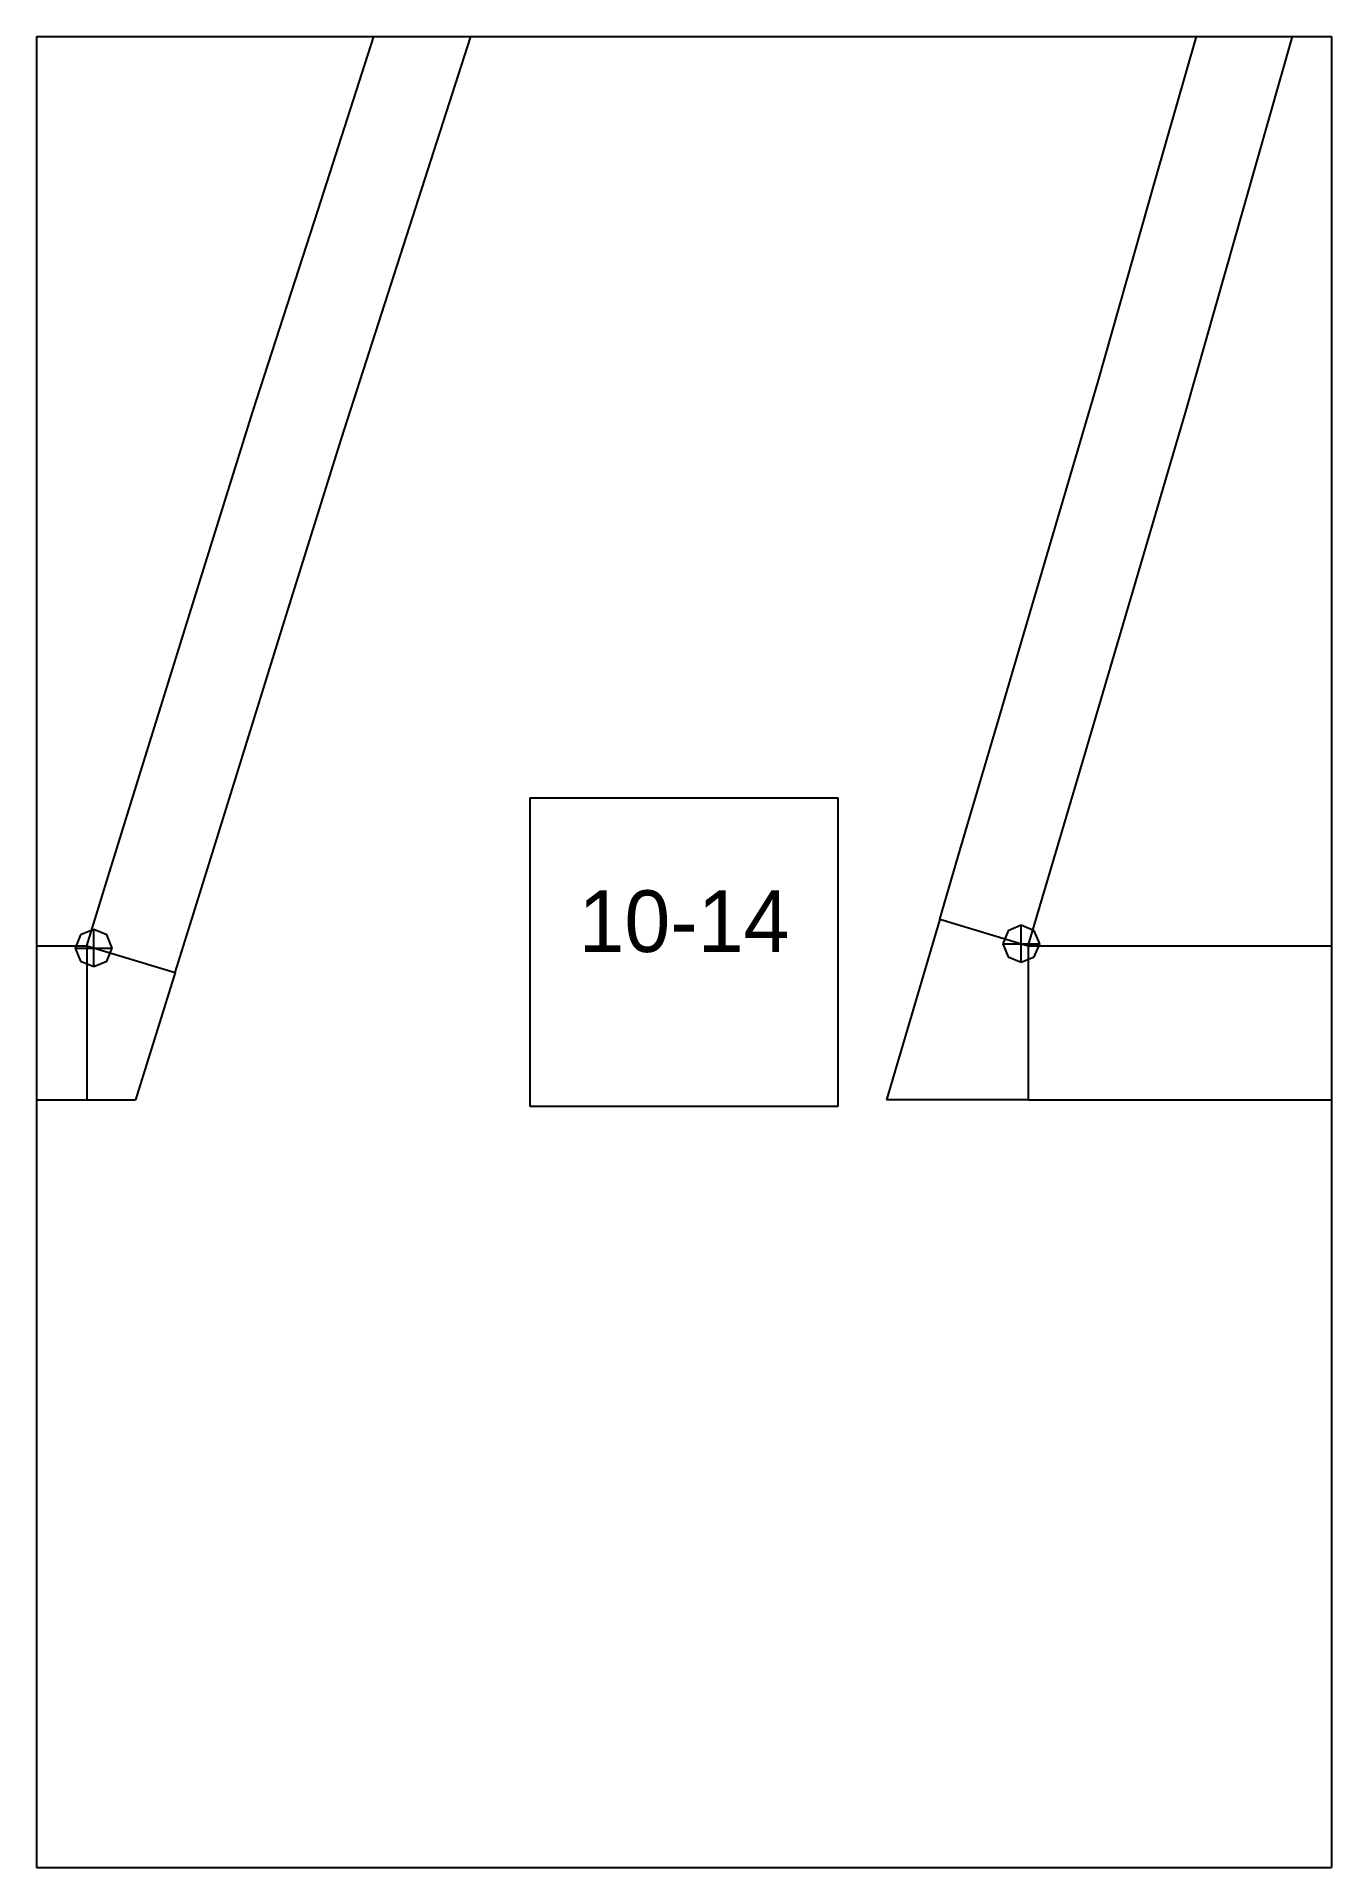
# Paper-space layout 'Plan 10-14' of a CAD drawing. Header units: metres, sheet in millimetres. Extents: x 0 to 210, y 0 to 297.
# The model-space entities are those that its viewports show. They can reach past a viewport. Long polylines and large blocks are cut down to what shows.
import ezdxf
from ezdxf.enums import TextEntityAlignment as Align

# ---------------------------------------------------------------- set-up
doc = ezdxf.new("R2010")
doc.units = ezdxf.units.M
for name, color, linetype in [('default', 7, 'Continuous'), ('TEXTLAYER', 7, 'Continuous'), ('VIEWPORTS', 7, 'Continuous')]:
    doc.layers.add(name, color=color, linetype=linetype)

msp = doc.modelspace()

# ---------------------------------------------------------------- linework, layer by layer
at = {"color": 9}
for p, q in [((2730, -2376), (2730, -2673)), ((2730, -2376), (2730, -2673)), ((2940, -2376), (2940, -2673)), ((2940, -2376), (2940, -2673)), ((2520, -2673), (2730, -2673)), ((2520, -2673), (2730, -2673)), ((2730, -2673), (2940, -2673)), ((2730, -2673), (2730, -2970)), ((2730, -2673), (2940, -2673)), ((2730, -2673), (2730, -2970)), ((2940, -2673), (3150, -2673)), ((2940, -2673), (2940, -2970)), ((2940, -2673), (3150, -2673)), ((2940, -2673), (2940, -2970)), ((2810, -2796.5), (2860, -2796.5)), ((2810, -2796.5), (2810, -2846.5)), ((2860, -2846.5), (2860, -2796.5)), ((2810, -2846.5), (2860, -2846.5)), ((2520, -2970), (2730, -2970)), ((2730, -2970), (2940, -2970)), ((2940, -2970), (3150, -2970))]:
    msp.add_line(p, q, dxfattribs=at)
at = {"layer": 'default', "color": 7, "linetype": 'Continuous'}
for p, q in [((2911.55, -2695.99), (2921.74, -2660.24)), ((2775.64, -2701.08), (2787.04, -2665.71)), ((2925.9, -2700.34), (2936.09, -2664.6)), ((2789.99, -2705.43), (2801.4, -2670.06)), ((2902.12, -2729.09), (2911.55, -2695.99)), ((2765.08, -2733.84), (2775.64, -2701.08)), ((2916.48, -2733.44), (2925.9, -2700.34)), ((2779.43, -2738.18), (2789.99, -2705.43)), ((2893.37, -2758.87), (2902.12, -2729.09)), ((2755.84, -2763.46), (2765.08, -2733.84)), ((2907.73, -2763.21), (2916.48, -2733.44)), ((2770.19, -2767.8), (2779.43, -2738.18)), ((2885.79, -2784.57), (2893.37, -2758.87)), ((2747.89, -2789.05), (2755.84, -2763.46)), ((2900.15, -2788.91), (2907.73, -2763.21)), ((2762.24, -2793.39), (2770.19, -2767.8)), ((2879.81, -2804.85), (2885.79, -2784.57)), ((2741.62, -2809.24), (2747.89, -2789.05)), ((2894.17, -2809.19), (2900.15, -2788.91)), ((2755.97, -2813.59), (2762.24, -2793.39)), ((2876.48, -2816.17), (2879.81, -2804.85)), ((2738.12, -2820.5), (2741.62, -2809.24)), ((2890.84, -2820.5), (2894.17, -2809.19)), ((2752.48, -2824.85), (2755.97, -2813.59)), ((2739.27, -2817.86), (2737.14, -2818.74)), ((2741.39, -2818.74), (2739.27, -2817.86)), ((2739.27, -2823.86), (2739.27, -2817.86)), ((2876.48, -2816.17), (2867.83, -2845.5)), ((2876.48, -2816.17), (2890.84, -2820.5)), ((2887.56, -2818.04), (2886.69, -2820.16)), ((2889.69, -2817.16), (2887.56, -2818.04)), ((2891.81, -2818.04), (2889.69, -2817.16)), ((2889.69, -2823.16), (2889.69, -2817.16)), ((2892.69, -2820.16), (2891.81, -2818.04)), ((2446.72, -2820.5), (2738.12, -2820.5)), ((2737.14, -2818.74), (2736.27, -2820.86)), ((2736.27, -2820.86), (2737.14, -2822.98)), ((2736.27, -2820.86), (2742.27, -2820.86)), ((2738.12, -2820.5), (2738.12, -2845.5)), ((2738.12, -2820.5), (2752.48, -2824.85)), ((2742.27, -2820.86), (2741.39, -2818.74)), ((2741.39, -2822.98), (2742.27, -2820.86)), ((2886.69, -2820.16), (2887.56, -2822.28)), ((2886.69, -2820.16), (2892.69, -2820.16)), ((2890.84, -2820.5), (3173.45, -2820.5)), ((2890.84, -2820.5), (2890.84, -2845.5)), ((2891.81, -2822.28), (2892.69, -2820.16)), ((2737.14, -2822.98), (2739.27, -2823.86)), ((2739.27, -2823.86), (2741.39, -2822.98)), ((2887.56, -2822.28), (2889.69, -2823.16)), ((2889.69, -2823.16), (2891.81, -2822.28)), ((2752.48, -2824.85), (2746.06, -2845.5)), ((2446.72, -2845.5), (2738.12, -2845.5)), ((2738.12, -2845.5), (2746.06, -2845.5)), ((2890.84, -2845.5), (2867.83, -2845.5)), ((2890.84, -2845.5), (3173.45, -2845.5))]:
    msp.add_line(p, q, dxfattribs=at)

# ---------------------------------------------------------------- texts
at = {"layer": 'TEXTLAYER', "color": 1}
msp.add_text('10-14', height=10, dxfattribs=at).set_placement((2835, -2821.5), align=Align.CENTER)

psp = doc.layouts.new('Plan 10-14')

# ---------------------------------------------------------------- viewports
at = {"layer": 'VIEWPORTS'}
psp.add_viewport(center=(105, 148.5), size=(210, 297), view_center_point=(2835, -2821.5), view_height=297, dxfattribs=at)

doc.saveas('drawing.dxf')
